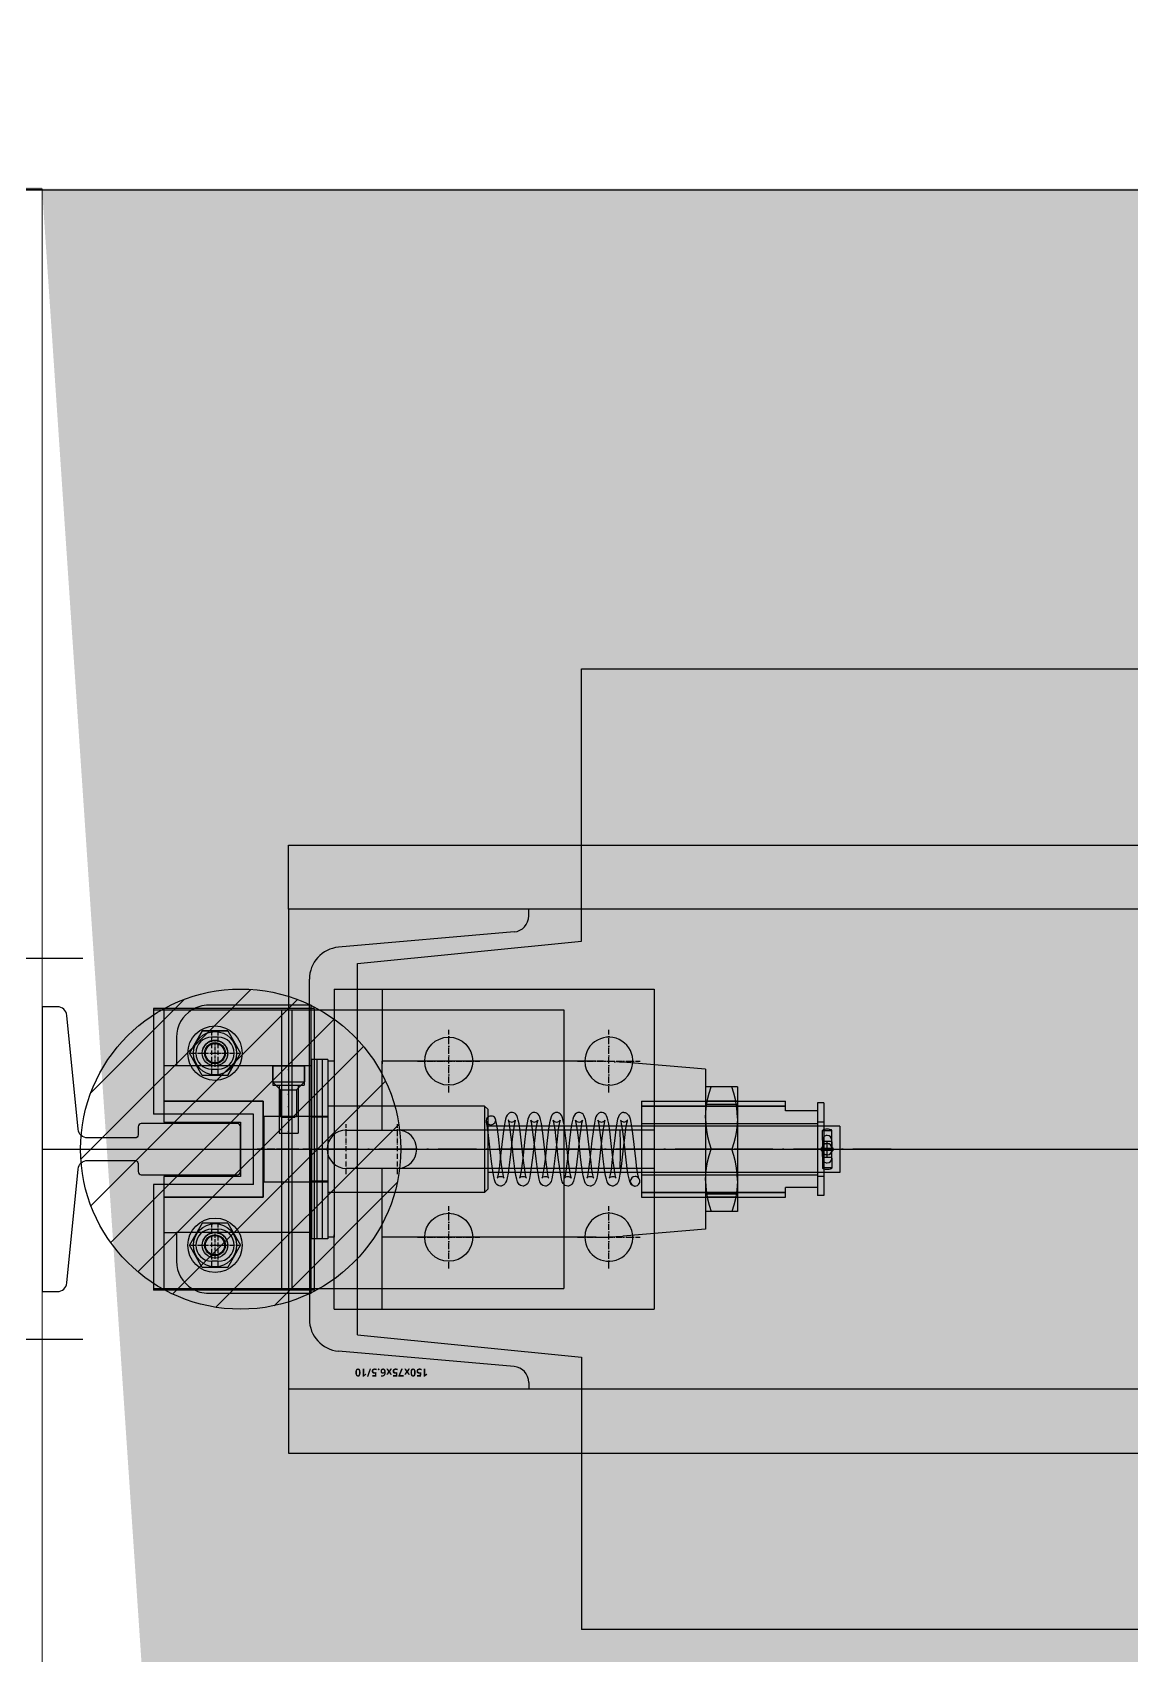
# Model space of a CAD drawing. Header units: millimetres. Extents: x 2370 to 266135, y -585395 to 33485.
# Drawn here: x 244359 to 245046, y 23965 to 24979 of the extents above; entities that cross this region are included whole.
import ezdxf
from ezdxf.lldxf.tags import DXFTag

# ---------------------------------------------------------------- set-up
doc = ezdxf.new("R2010")
doc.units = ezdxf.units.MM
doc.linetypes.add('DASHDOT', pattern=[18.5, 12, -3, 0.5, -3])
doc.linetypes.add('DASHSPACE', pattern=[30, 12, -18])
doc.layers.add('0해치', color=253, linetype='Continuous', lineweight=9)
for name, color, linetype in [('1', 1, 'CENTER2'), ('MAIN', 7, 'Continuous'), ('지상3층 평면도$0$A-ST-CONC', 2, 'Continuous')]:
    doc.layers.add(name, color=color, linetype=linetype)
doc.styles.add('SH_진천_나눔', font='')
doc.styles.get('SH_진천_나눔').set_extended_font_data('NanumGothic', bold=True)
tags = doc.linetypes.add('CENTER2', pattern=[1.125, 0.75, -0.125, 0.125, -0.125]).pattern_tags.tags
tags[10:11] = [DXFTag(74, 4), DXFTag(75, 0), DXFTag(340, '0'), DXFTag(46, 1.0), DXFTag(50, 0.0), DXFTag(44, 0.0), DXFTag(45, 0.0)]
tags[8:9] = [DXFTag(74, 4), DXFTag(75, 0), DXFTag(340, '0'), DXFTag(46, 1.0), DXFTag(50, 0.0), DXFTag(44, 0.0), DXFTag(45, 0.0)]
tags[6:7] = [DXFTag(74, 4), DXFTag(75, 0), DXFTag(340, '0'), DXFTag(46, 1.0), DXFTag(50, 0.0), DXFTag(44, 0.0), DXFTag(45, 0.0)]
tags[4:5] = [DXFTag(74, 4), DXFTag(75, 0), DXFTag(340, '0'), DXFTag(46, 1.0), DXFTag(50, 0.0), DXFTag(44, 0.0), DXFTag(45, 0.0)]
tags = doc.linetypes.add('DASHED', pattern=[0.75, 0.5, -0.25]).pattern_tags.tags
tags[6:7] = [DXFTag(74, 4), DXFTag(75, 0), DXFTag(340, '0'), DXFTag(46, 1.0), DXFTag(50, 0.0), DXFTag(44, 0.0), DXFTag(45, 0.0)]
tags[4:5] = [DXFTag(74, 4), DXFTag(75, 0), DXFTag(340, '0'), DXFTag(46, 1.0), DXFTag(50, 0.0), DXFTag(44, 0.0), DXFTag(45, 0.0)]

# ---------------------------------------------------------------- blocks, each defined once
blk = doc.blocks.new('D150x75')
for p, q in [((-37.5, 0), (37.5, 0)), ((-37.5, -2.14), (-37.5, 0)), ((-37.5, 0), (37.5, 0)), ((37.5, -150), (37.5, 0)), ((-32.94, -7.12), (21.87, -11.91)), ((31, -75), (31, -21.88)), ((31, -75), (31, -128.12)), ((-32.94, -142.88), (21.87, -138.09)), ((-37.5, -147.86), (-37.5, -150)), ((-37.5, -150), (37.5, -150))]:
    blk.add_line(p, q)
for centre, radius, start, end in [((-32.5, -2.14), 5, 180, 265), ((21, -21.88), 10, 0, 85), ((21, -128.12), 10, 275, 0), ((-32.5, -147.86), 5, 95, 180)]:
    blk.add_arc(centre, radius, start, end)
at = {"style": 'SH_진천_나눔'}
blk.add_text('150x75x6.5/10', height=2.5, dxfattribs=at).set_placement((-6.04, -6.48))
blk = doc.blocks.new('ASDG15515')
at = {"color": 4}
for p, q in [((143776.87, -22394.4), (143776.87, -22309.4)), ((143846.87, -22401.4), (143776.87, -22394.4)), ((143846.87, -22517.4), (143776.87, -22524.4)), ((143776.87, -22524.4), (143776.87, -22609.4))]:
    blk.add_line(p, q, dxfattribs=at)
for points in [[(142786.87, -22309.4), (143776.87, -22309.4)], [(143846.87, -22401.4), (143846.87, -22517.4)], [(143776.87, -22609.4), (142786.87, -22609.4)]]:
    blk.add_lwpolyline(points, dxfattribs=at)
blk = doc.blocks.new('QR3')
for points in [[(78731.93, -51494.07), (78711.93, -51494.07), (78711.93, -53834.07), (78731.93, -53834.07)], [(78881.93, -51494.07), (78901.93, -51494.07), (78901.93, -53834.07), (78881.93, -53834.07)]]:
    blk.add_lwpolyline(points, close=True)
at = {"layer": 'MAIN'}
blk.add_lwpolyline([(78765.14, -51424.83), (78800.73, -51428.3, -0.386007), (78803.43, -51431.29), (78803.43, -51446.07, -0.414214), (78802.43, -51447.07), (78799.93, -51447.07, 0.414214), (78798.93, -51448.07), (78798.93, -51478.07, 0.414214), (78799.93, -51479.07), (78806.93, -51479.07), (78813.93, -51479.07, 0.414214), (78814.93, -51478.07), (78814.93, -51448.07, 0.414214), (78813.93, -51447.07), (78811.43, -51447.07, -0.414214), (78810.43, -51446.07), (78810.43, -51431.29, -0.386007), (78813.14, -51428.3), (78848.73, -51424.83, 0.386007), (78851.43, -51421.85), (78851.43, -51417.07), (78762.43, -51417.07), (78762.43, -51421.85, 0.386007)], format="xyb", close=True, dxfattribs=at)
at = {"rotation": 90}
for name, p in [('D150x75', (78731.93, -51531.57)), ('ASDG15515', (56347.53, -195362.44))]:
    blk.add_blockref(name, p, dxfattribs=at)
blk = doc.blocks.new('새로2운 블럭')
at = {"color": 4}
for p, q in [((-873.49, 497.03), (-958.49, 497.03)), ((-930.29, 403.53), (-930.29, 490.53)), ((-842.09, 490.53), (-930.29, 490.53)), ((-842.09, 403.53), (-842.09, 490.53)), ((-842.09, 403.53), (-930.29, 403.53)), ((-873.49, 397.03), (-958.49, 397.03))]:
    blk.add_line(p, q, dxfattribs=at)
at = {"color": 4, "ltscale": 0.197222}
blk.add_line((-958.49, 473.36), (-958.49, 497.03), dxfattribs=at)
at = {"color": 4, "ltscale": 0.125}
for p, q in [((-858.49, 497.03), (-873.49, 497.03)), ((-984.49, 462.03), (-999.49, 462.03)), ((-984.49, 460.53), (-999.49, 460.53)), ((-984.49, 433.53), (-999.49, 433.53)), ((-984.49, 432.03), (-999.49, 432.03)), ((-858.49, 397.03), (-873.49, 397.03))]:
    blk.add_line(p, q, dxfattribs=at)
at = {"color": 4, "ltscale": 0.054166}
for p, q in [((-873.49, 497.03), (-873.49, 490.53)), ((-858.49, 497.03), (-858.49, 490.53))]:
    blk.add_line(p, q, dxfattribs=at)
at = {"color": 4, "ltscale": 0.0125}
for p, q in [((-851.29, 492.03), (-851.29, 490.53)), ((-851.29, 403.53), (-851.29, 402.03))]:
    blk.add_line(p, q, dxfattribs=at)
at = {"color": 4, "ltscale": 0.266667}
for p, q in [((-819.29, 492.03), (-851.29, 492.03)), ((-851.29, 402.03), (-819.29, 402.03))]:
    blk.add_line(p, q, dxfattribs=at)
at = {"color": 4, "linetype": 'DASHED', "ltscale": 0.140123}
for p, q in [((-873.49, 490.53), (-873.49, 473.72)), ((-858.49, 490.53), (-858.49, 473.72))]:
    blk.add_line(p, q, dxfattribs=at)
at = {"color": 4, "ltscale": 0.004166}
for p, q in [((-852.29, 490.53), (-852.29, 491.03)), ((-805.29, 490.53), (-805.29, 491.03)), ((-802.09, 490.53), (-802.09, 491.03))]:
    blk.add_line(p, q, dxfattribs=at)
at = {"color": 4, "ltscale": 0.008333}
for p, q in [((-852.29, 491.03), (-851.29, 491.03)), ((-852.29, 403.03), (-851.29, 403.03))]:
    blk.add_line(p, q, dxfattribs=at)
at = {"color": 4, "linetype": 'DASHED'}
for p, q in [((-852.29, 403.53), (-852.29, 490.53)), ((-851.29, 490.53), (-851.29, 403.53)), ((-845.29, 403.53), (-845.29, 490.53)), ((-1011.49, 454.28), (-906.49, 454.28)), ((-940.33, 453.03), (-878.29, 453.03)), ((-1011.49, 439.78), (-906.49, 439.78)), ((-940.33, 441.03), (-878.29, 441.03))]:
    blk.add_line(p, q, dxfattribs=at)
at = {"color": 4, "linetype": 'DASHED', "ltscale": 0.302991}
blk.add_line((-851.29, 491.03), (-814.93, 491.03), dxfattribs=at)
at = {"color": 4, "ltscale": 0.333333}
for p, q in [((-802.09, 490.53), (-842.09, 490.53)), ((-802.09, 403.53), (-842.09, 403.53))]:
    blk.add_line(p, q, dxfattribs=at)
at = {"color": 4, "ltscale": 0.080342}
blk.add_line((-814.93, 491.03), (-805.29, 491.03), dxfattribs=at)
at = {"color": 4, "ltscale": 0.026667}
for p, q in [((-805.29, 491.03), (-802.09, 491.03)), ((-805.29, 403.03), (-802.09, 403.03))]:
    blk.add_line(p, q, dxfattribs=at)
at = {"color": 4, "linetype": 'DASHED', "ltscale": 0.270833}
for p, q in [((-805.29, 458.03), (-805.29, 490.53)), ((-805.29, 403.53), (-805.29, 436.03))]:
    blk.add_line(p, q, dxfattribs=at)
at = {"color": 4, "ltscale": 0.270833}
for p, q in [((-802.09, 458.03), (-802.09, 490.53)), ((-802.09, 403.53), (-802.09, 436.03))]:
    blk.add_line(p, q, dxfattribs=at)
at = {"color": 1, "linetype": 'DASHDOT', "ltscale": 0.1625}
for p, q in [((-944.29, 484.28), (-944.29, 464.78)), ((-894.29, 484.28), (-894.29, 464.78)), ((-934.54, 474.53), (-954.04, 474.53)), ((-884.54, 474.53), (-904.04, 474.53)), ((-944.29, 429.28), (-944.29, 409.78)), ((-894.29, 429.28), (-894.29, 409.78)), ((-934.54, 419.53), (-954.04, 419.53)), ((-884.54, 419.53), (-904.04, 419.53))]:
    blk.add_line(p, q, dxfattribs=at)
at = {"color": 4, "ltscale": 0.066667}
for p, q in [((-825.29, 483.96), (-829.29, 477.03)), ((-825.29, 483.96), (-817.29, 483.96)), ((-817.29, 483.96), (-813.29, 477.03)), ((-825.29, 470.1), (-829.29, 477.03)), ((-817.29, 470.1), (-813.29, 477.03)), ((-825.29, 470.1), (-817.29, 470.1)), ((-825.29, 423.96), (-829.29, 417.03)), ((-825.29, 423.96), (-817.29, 423.96)), ((-817.29, 423.96), (-813.29, 417.03)), ((-825.29, 410.1), (-829.29, 417.03)), ((-817.29, 410.1), (-813.29, 417.03)), ((-825.29, 410.1), (-817.29, 410.1))]:
    blk.add_line(p, q, dxfattribs=at)
at = {"color": 4, "linetype": 'DASHDOT', "ltscale": 0.108334}
for p, q in [((-822.29, 483.53), (-822.29, 470.53)), ((-820.29, 483.53), (-820.29, 470.53)), ((-822.29, 423.53), (-822.29, 410.53)), ((-820.29, 423.53), (-820.29, 410.53))]:
    blk.add_line(p, q, dxfattribs=at)
at = {"color": 4, "linetype": 'DASHED', "ltscale": 0.016667}
for p, q in [((-822.29, 482.03), (-820.29, 482.03)), ((-858.49, 474.53), (-856.49, 474.53)), ((-820.29, 472.03), (-822.29, 472.03)), ((-1011.49, 455.53), (-1009.49, 455.53)), ((-1011.49, 438.53), (-1009.49, 438.53)), ((-820.29, 422.03), (-822.29, 422.03)), ((-858.49, 419.53), (-856.49, 419.53)), ((-822.29, 412.03), (-820.29, 412.03))]:
    blk.add_line(p, q, dxfattribs=at)
at = {"color": 4, "linetype": 'DASHED', "ltscale": 0.075}
for p, q in [((-809.29, 473.03), (-809.29, 482.03)), ((-809.29, 412.03), (-809.29, 421.03))]:
    blk.add_line(p, q, dxfattribs=at)
at = {"color": 4, "linetype": 'DASHDOT', "ltscale": 0.108333}
for p, q in [((-815.79, 477.03), (-828.79, 477.03)), ((-813.79, 477.03), (-826.79, 477.03)), ((-815.79, 417.03), (-828.79, 417.03)), ((-813.79, 417.03), (-826.79, 417.03))]:
    blk.add_line(p, q, dxfattribs=at)
at = {"color": 4, "linetype": 'DASHDOT', "ltscale": 0.070417}
for p, q in [((-817.06, 477.03), (-825.51, 477.03)), ((-821.29, 481.26), (-821.29, 472.81)), ((-821.29, 421.26), (-821.29, 412.81)), ((-817.06, 417.03), (-825.51, 417.03))]:
    blk.add_line(p, q, dxfattribs=at)
at = {"color": 4, "ltscale": 0.216204}
blk.add_line((-974.49, 472.03), (-948.63, 474.19), dxfattribs=at)
at = {"color": 4, "ltscale": 0.308213}
blk.add_line((-974.49, 435.05), (-974.49, 472.03), dxfattribs=at)
at = {"color": 4, "linetype": 'DASHED', "ltscale": 0.169445}
blk.add_line((-958.49, 453.03), (-958.49, 473.36), dxfattribs=at)
at = {"color": 4, "ltscale": 0.083672}
for p, q in [((-940.33, 474.53), (-930.29, 474.53)), ((-974.49, 422.03), (-948.63, 419.88)), ((-940.33, 419.53), (-930.29, 419.53))]:
    blk.add_line(p, q, dxfattribs=at)
at = {"color": 4, "linetype": 'DASHED', "ltscale": 0.473333}
for p, q in [((-930.29, 474.53), (-873.49, 474.53)), ((-930.29, 419.53), (-873.49, 419.53))]:
    blk.add_line(p, q, dxfattribs=at)
at = {"color": 4, "linetype": 'DASHED', "ltscale": 0.119299}
for p, q in [((-873.49, 474.53), (-873.49, 460.22)), ((-858.49, 460.22), (-858.49, 474.53)), ((-856.49, 419.53), (-856.49, 433.85))]:
    blk.add_line(p, q, dxfattribs=at)
at = {"color": 4, "linetype": 'DASHED', "ltscale": 0.014167}
for p, q in [((-856.49, 475.03), (-854.79, 475.03)), ((-854.79, 475.03), (-853.09, 475.03)), ((-853.09, 475.03), (-851.39, 475.03)), ((-856.49, 457.03), (-854.79, 457.03)), ((-854.79, 457.03), (-853.09, 457.03)), ((-853.09, 457.03), (-851.39, 457.03)), ((-856.49, 437.03), (-854.79, 437.03)), ((-854.79, 437.03), (-853.09, 437.03)), ((-853.09, 437.03), (-851.39, 437.03)), ((-856.49, 419.03), (-854.79, 419.03)), ((-854.79, 419.03), (-853.09, 419.03)), ((-853.09, 419.03), (-851.39, 419.03))]:
    blk.add_line(p, q, dxfattribs=at)
at = {"color": 4, "linetype": 'DASHED', "ltscale": 0.220531}
for p, q in [((-856.49, 448.57), (-856.49, 475.03)), ((-856.49, 419.03), (-856.49, 445.49))]:
    blk.add_line(p, q, dxfattribs=at)
at = {"color": 4, "linetype": 'DASHED', "ltscale": 0.216364}
blk.add_line((-856.49, 448.57), (-856.49, 474.53), dxfattribs=at)
at = {"color": 4, "linetype": 'DASHED', "ltscale": 0.466666}
for p, q in [((-854.79, 419.03), (-854.79, 475.03)), ((-854.79, 419.03), (-854.79, 475.03)), ((-853.09, 419.03), (-853.09, 475.03)), ((-853.09, 419.03), (-853.09, 475.03)), ((-851.39, 419.03), (-851.39, 475.03))]:
    blk.add_line(p, q, dxfattribs=at)
at = {"color": 4, "linetype": 'DASHED', "ltscale": 0.35}
for p, q in [((-851.29, 473.03), (-809.29, 473.03)), ((-851.29, 421.03), (-809.29, 421.03))]:
    blk.add_line(p, q, dxfattribs=at)
at = {"color": 4, "linetype": 'DASHED', "ltscale": 0.033333}
for p, q in [((-805.29, 473.03), (-809.29, 473.03)), ((-805.29, 458.03), (-805.29, 462.03)), ((-805.29, 432.03), (-805.29, 436.03)), ((-809.29, 421.03), (-805.29, 421.03))]:
    blk.add_line(p, q, dxfattribs=at)
at = {"color": 4, "linetype": 'DASHED', "ltscale": 0.091667}
for p, q in [((-805.29, 462.03), (-805.29, 473.03)), ((-805.29, 421.03), (-805.29, 432.03))]:
    blk.add_line(p, q, dxfattribs=at)
at = {"color": 4, "ltscale": 0.014503}
for p, q in [((-984.49, 466.52), (-982.75, 466.52)), ((-976.23, 466.52), (-974.49, 466.52)), ((-984.49, 427.55), (-982.75, 427.55)), ((-976.23, 427.55), (-974.49, 427.55))]:
    blk.add_line(p, q, dxfattribs=at)
at = {"color": 4, "ltscale": 0.08119}
for p, q in [((-984.49, 456.77), (-984.49, 466.52)), ((-974.49, 456.77), (-974.49, 466.52)), ((-984.49, 427.55), (-984.49, 437.29)), ((-974.49, 427.55), (-974.49, 437.29))]:
    blk.add_line(p, q, dxfattribs=at)
at = {"color": 4, "ltscale": 0.054327}
for p, q in [((-982.75, 466.52), (-976.23, 466.52)), ((-982.75, 447.03), (-976.23, 447.03)), ((-982.75, 427.55), (-976.23, 427.55))]:
    blk.add_line(p, q, dxfattribs=at)
at = {"color": 4, "ltscale": 0.016667}
for p, q in [((-1011.49, 461.53), (-1009.49, 461.53)), ((-1011.49, 432.53), (-1009.49, 432.53))]:
    blk.add_line(p, q, dxfattribs=at)
at = {"color": 4, "ltscale": 0.088184}
for p, q in [((-1011.49, 450.95), (-1011.49, 461.53)), ((-1011.49, 432.53), (-1011.49, 443.11))]:
    blk.add_line(p, q, dxfattribs=at)
at = {"color": 4, "ltscale": 0.241666}
blk.add_line((-1009.49, 432.53), (-1009.49, 461.53), dxfattribs=at)
at = {"color": 4, "ltscale": 0.025}
for p, q in [((-999.49, 462.03), (-999.49, 459.03)), ((-999.49, 435.03), (-999.49, 432.03))]:
    blk.add_line(p, q, dxfattribs=at)
at = {"color": 4, "linetype": 'DASHED', "ltscale": 0.083333}
for p, q in [((-984.49, 462.03), (-974.49, 462.03)), ((-984.49, 461.03), (-974.49, 461.03)), ((-984.49, 433.03), (-974.49, 433.03)), ((-984.49, 432.03), (-974.49, 432.03))]:
    blk.add_line(p, q, dxfattribs=at)
at = {"color": 4, "linetype": 'DASHED', "ltscale": 0.25}
for p, q in [((-954.49, 462.03), (-984.49, 462.03)), ((-954.49, 432.03), (-954.49, 462.03)), ((-836.29, 432.03), (-836.29, 462.03)), ((-836.29, 462.03), (-836.29, 432.03)), ((-954.49, 460.53), (-984.49, 460.53)), ((-954.49, 433.53), (-984.49, 433.53)), ((-954.49, 432.03), (-984.49, 432.03))]:
    blk.add_line(p, q, dxfattribs=at)
at = {"color": 4, "linetype": 'DASHED', "ltscale": 0.258333}
for p, q in [((-836.29, 462.03), (-805.29, 462.03)), ((-805.29, 462.03), (-836.29, 462.03)), ((-805.29, 432.03), (-836.29, 432.03)), ((-836.29, 432.03), (-805.29, 432.03))]:
    blk.add_line(p, q, dxfattribs=at)
at = {"color": 4, "ltscale": 0.2}
for p, q in [((-1009.49, 435.03), (-1009.49, 459.03)), ((-829.29, 455.53), (-805.29, 455.53)), ((-805.29, 438.53), (-829.29, 438.53))]:
    blk.add_line(p, q, dxfattribs=at)
at = {"color": 4, "ltscale": 0.083333}
for p, q in [((-1009.49, 459.03), (-999.49, 459.03)), ((-1009.49, 435.03), (-999.49, 435.03))]:
    blk.add_line(p, q, dxfattribs=at)
at = {"color": 4, "linetype": 'DASHED', "ltscale": 0.375}
for p, q in [((-999.49, 460.53), (-954.49, 460.53)), ((-999.49, 433.53), (-954.49, 433.53))]:
    blk.add_line(p, q, dxfattribs=at)
at = {"color": 4, "ltscale": 0.162379}
for p, q in [((-984.49, 437.29), (-984.49, 456.77)), ((-974.49, 437.29), (-974.49, 456.77))]:
    blk.add_line(p, q, dxfattribs=at)
at = {"color": 4, "linetype": 'DASHED', "ltscale": 0.011785}
for p, q in [((-906.49, 459.53), (-905.49, 460.53)), ((-906.49, 434.53), (-905.49, 433.53))]:
    blk.add_line(p, q, dxfattribs=at)
at = {"color": 4, "linetype": 'DASHED', "ltscale": 0.154107}
blk.add_line((-906.49, 441.04), (-906.49, 459.53), dxfattribs=at)
at = {"color": 4, "linetype": 'DASHED', "ltscale": 0.166435}
for p, q in [((-905.49, 440.56), (-905.49, 460.53)), ((-856.49, 440.56), (-856.49, 460.53)), ((-905.49, 433.53), (-905.49, 453.5))]:
    blk.add_line(p, q, dxfattribs=at)
at = {"color": 4, "linetype": 'DASHED', "ltscale": 0.408333}
for p, q in [((-905.49, 460.53), (-856.49, 460.53)), ((-905.49, 433.53), (-856.49, 433.53))]:
    blk.add_line(p, q, dxfattribs=at)
at = {"color": 4, "linetype": 'DASHED', "ltscale": 0.059868}
blk.add_line((-873.49, 460.22), (-873.49, 453.03), dxfattribs=at)
at = {"color": 4, "linetype": 'DASHED', "ltscale": 0.339035}
blk.add_line((-858.49, 419.53), (-858.49, 460.22), dxfattribs=at)
at = {"color": 4, "linetype": 'DASHED', "ltscale": 0.166667}
for p, q in [((-856.49, 457.28), (-836.49, 457.28)), ((-856.49, 436.78), (-836.49, 436.78))]:
    blk.add_line(p, q, dxfattribs=at)
at = {"color": 4, "linetype": 'DASHED', "ltscale": 0.125}
for p, q in [((-851.29, 457.28), (-836.29, 457.28)), ((-847.29, 427.03), (-847.29, 442.03)), ((-841.29, 427.03), (-841.29, 442.03))]:
    blk.add_line(p, q, dxfattribs=at)
at = {"color": 4, "linetype": 'DASHED', "ltscale": 0.126368}
blk.add_line((-836.49, 442.12), (-836.49, 457.28), dxfattribs=at)
at = {"color": 4, "ltscale": 0.26}
for p, q in [((-833.29, 458.03), (-802.09, 458.03)), ((-833.29, 436.03), (-802.09, 436.03))]:
    blk.add_line(p, q, dxfattribs=at)
at = {"color": 4, "ltscale": 0.183334}
blk.add_line((-833.29, 458.03), (-833.29, 436.03), dxfattribs=at)
at = {"color": 4, "ltscale": 0.020834}
for p, q in [((-805.29, 455.53), (-805.29, 458.03)), ((-805.29, 436.03), (-805.29, 438.53))]:
    blk.add_line(p, q, dxfattribs=at)
at = {"color": 4, "ltscale": 0.089382}
blk.add_line((-1016.49, 443.56), (-1016.49, 454.28), dxfattribs=at)
at = {"color": 4, "ltscale": 0.041667}
for p, q in [((-1016.49, 454.28), (-1011.49, 454.28)), ((-1016.49, 439.78), (-1011.49, 439.78))]:
    blk.add_line(p, q, dxfattribs=at)
at = {"color": 4, "linetype": 'DASHED', "ltscale": 0.02561}
for p, q in [((-1013.99, 449.83), (-1013.99, 452.9)), ((-1010.99, 449.83), (-1010.99, 452.9)), ((-1013.99, 444.23), (-1013.99, 441.16)), ((-1010.99, 444.23), (-1010.99, 441.16))]:
    blk.add_line(p, q, dxfattribs=at)
at = {"color": 4, "linetype": 'DASHED', "ltscale": 0.025}
for p, q in [((-1013.99, 452.83), (-1010.99, 452.83)), ((-1010.99, 449.53), (-1013.99, 449.53)), ((-1013.99, 447.03), (-1010.99, 447.03)), ((-1013.99, 447.03), (-1010.99, 447.03)), ((-1010.99, 444.53), (-1013.99, 444.53)), ((-1013.99, 441.24), (-1010.99, 441.24))]:
    blk.add_line(p, q, dxfattribs=at)
at = {"color": 4, "linetype": 'DASHED', "ltscale": 0.458333}
for p, q in [((-954.49, 455.03), (-1009.49, 455.03)), ((-954.49, 439.03), (-1009.49, 439.03))]:
    blk.add_line(p, q, dxfattribs=at)
at = {"color": 4, "linetype": 'DASHED', "ltscale": 0.088826}
for p, q in [((-958.49, 453.03), (-947.83, 453.03)), ((-958.49, 441.03), (-947.83, 441.03))]:
    blk.add_line(p, q, dxfattribs=at)
at = {"color": 4, "linetype": 'DASHED', "ltscale": 0.1}
blk.add_line((-958.49, 441.03), (-958.49, 453.03), dxfattribs=at)
at = {"color": 4, "linetype": 'DASHED', "ltscale": 0.062502}
for p, q in [((-947.83, 453.03), (-940.33, 453.03)), ((-947.83, 441.03), (-940.33, 441.03))]:
    blk.add_line(p, q, dxfattribs=at)
at = {"color": 4, "linetype": 'DASHDOT', "ltscale": 0.13}
for p, q in [((-878.29, 454.83), (-878.29, 439.23)), ((-862.29, 454.83), (-862.29, 439.23)), ((-870.49, 447.03), (-886.09, 447.03)), ((-854.49, 447.03), (-870.09, 447.03))]:
    blk.add_line(p, q, dxfattribs=at)
at = {"color": 4, "ltscale": 0.133333}
for p, q in [((-878.29, 453.03), (-862.29, 453.03)), ((-862.29, 441.03), (-878.29, 441.03))]:
    blk.add_line(p, q, dxfattribs=at)
at = {"color": 4, "ltscale": 0.141666}
blk.add_line((-829.29, 438.53), (-829.29, 455.53), dxfattribs=at)
at = {"color": 7, "linetype": 'DASHDOT'}
blk.add_line((-1032.49, 447.03), (-840.49, 447.03), dxfattribs=at)
at = {"color": 4, "linetype": 'DASHDOT', "ltscale": 0.037917}
for p, q in [((-1010.21, 447.03), (-1014.76, 447.03)), ((-1012.49, 449.31), (-1012.49, 444.76))]:
    blk.add_line(p, q, dxfattribs=at)
at = {"color": 4, "linetype": 'DASHDOT', "ltscale": 0.0325}
for p, q in [((-1010.54, 447.33), (-1014.44, 447.33)), ((-1010.54, 446.73), (-1014.44, 446.73)), ((-1012.49, 449.28), (-1012.49, 445.38)), ((-1012.49, 448.68), (-1012.49, 444.78))]:
    blk.add_line(p, q, dxfattribs=at)
at = {"color": 4, "ltscale": 0.023333}
for p, q in [((-1013.99, 449.83), (-1013.99, 447.03)), ((-1013.99, 447.03), (-1013.99, 444.23)), ((-1010.99, 447.03), (-1010.99, 449.83)), ((-1010.99, 444.23), (-1010.99, 447.03))]:
    blk.add_line(p, q, dxfattribs=at)
at = {"color": 4, "ltscale": 0.014392}
for p, q in [((-1013.99, 449.3), (-1013.99, 447.58)), ((-1013.99, 444.76), (-1013.99, 446.49))]:
    blk.add_line(p, q, dxfattribs=at)
at = {"color": 4, "linetype": 'DASHED', "ltscale": 0.065299}
blk.add_line((-1011.49, 443.11), (-1011.49, 450.95), dxfattribs=at)
at = {"color": 4, "linetype": 'DASHED', "ltscale": 0.001894}
blk.add_line((-1010.99, 449.3), (-1010.99, 449.53), dxfattribs=at)
at = {"color": 4, "linetype": 'DASHED', "ltscale": 0.014392}
for p, q in [((-1010.99, 449.3), (-1010.99, 447.58)), ((-1010.99, 444.76), (-1010.99, 446.49))]:
    blk.add_line(p, q, dxfattribs=at)
at = {"color": 4, "linetype": 'DASHED', "ltscale": 0.054327}
blk.add_line((-982.75, 447.03), (-976.23, 447.03), dxfattribs=at)
at = {"color": 4, "linetype": 'DASHDOT', "ltscale": 0.2}
blk.add_line((-858.49, 447.03), (-834.49, 447.03), dxfattribs=at)
at = {"color": 4, "ltscale": 0.025605}
blk.add_line((-856.49, 445.49), (-856.49, 448.57), dxfattribs=at)
blk.add_line((-856.49, 445.49), (-856.49, 448.57), dxfattribs=at)
at = {"color": 4, "ltscale": 0.031451}
blk.add_line((-1016.49, 439.78), (-1016.49, 443.56), dxfattribs=at)
at = {"color": 4, "ltscale": 0.001894}
blk.add_line((-1013.99, 444.76), (-1013.99, 444.53), dxfattribs=at)
at = {"color": 4, "linetype": 'DASHED', "ltscale": 0.097066}
blk.add_line((-856.49, 433.85), (-856.49, 445.49), dxfattribs=at)
at = {"color": 4, "linetype": 'DASHED', "ltscale": 0.00191}
blk.add_line((-847.06, 442.03), (-847.29, 442.03), dxfattribs=at)
at = {"color": 4, "linetype": 'DASHED', "ltscale": 0.04809}
blk.add_line((-841.29, 442.03), (-847.06, 442.03), dxfattribs=at)
at = {"color": 4, "linetype": 'DASHDOT', "ltscale": 0.21}
blk.add_line((-844.29, 418.93), (-844.29, 444.13), dxfattribs=at)
at = {"color": 4, "linetype": 'DASHED', "ltscale": 0.044466}
blk.add_line((-836.49, 436.78), (-836.49, 442.12), dxfattribs=at)
at = {"color": 4, "linetype": 'DASHED', "ltscale": 0.169444}
blk.add_line((-958.49, 420.7), (-958.49, 441.03), dxfattribs=at)
at = {"color": 4, "linetype": 'DASHED', "ltscale": 0.054227}
blk.add_line((-906.49, 434.53), (-906.49, 441.04), dxfattribs=at)
at = {"color": 4, "linetype": 'DASHED', "ltscale": 0.179167}
blk.add_line((-873.49, 441.03), (-873.49, 419.53), dxfattribs=at)
at = {"color": 4, "linetype": 'DASHED', "ltscale": 0.058565}
blk.add_line((-856.49, 433.53), (-856.49, 440.56), dxfattribs=at)
at = {"color": 4, "linetype": 'DASHED', "ltscale": 0.0375}
blk.add_line((-851.29, 436.78), (-846.79, 436.78), dxfattribs=at)
at = {"color": 4, "linetype": 'DASHED', "ltscale": 0.072917}
for p, q in [((-847.29, 428.03), (-847.29, 436.78)), ((-841.29, 428.03), (-841.29, 436.78))]:
    blk.add_line(p, q, dxfattribs=at)
at = {"color": 4, "linetype": 'DASHED', "ltscale": 0.06875}
for p, q in [((-846.79, 428.53), (-846.79, 436.78)), ((-841.79, 428.53), (-841.79, 436.78))]:
    blk.add_line(p, q, dxfattribs=at)
at = {"color": 4, "linetype": 'DASHED', "ltscale": 0.033072}
blk.add_line((-842.3, 437.03), (-846.27, 437.03), dxfattribs=at)
blk.add_line((-842.3, 437.03), (-846.27, 437.03), dxfattribs=at)
blk.add_line((-842.3, 437.03), (-846.27, 437.03), dxfattribs=at)
at = {"color": 4, "linetype": 'DASHED', "ltscale": 0.045833}
blk.add_line((-841.79, 436.78), (-836.29, 436.78), dxfattribs=at)
at = {"color": 4, "ltscale": 0.108453}
blk.add_line((-974.49, 422.03), (-974.49, 435.05), dxfattribs=at)
at = {"color": 4, "linetype": 'DASHED', "ltscale": 0.029463}
for p, q in [((-846.79, 428.53), (-849.29, 426.03)), ((-841.79, 428.53), (-839.29, 426.03))]:
    blk.add_line(p, q, dxfattribs=at)
at = {"color": 4, "linetype": 'DASHED', "ltscale": 0.078233}
for p, q in [((-839.9, 426.03), (-849.29, 426.03)), ((-839.29, 426.03), (-848.68, 426.03))]:
    blk.add_line(p, q, dxfattribs=at)
at = {"color": 4, "linetype": 'DASHED', "ltscale": 0.041667}
for p, q in [((-849.29, 421.03), (-849.29, 426.03)), ((-839.29, 421.03), (-839.29, 426.03))]:
    blk.add_line(p, q, dxfattribs=at)
at = {"color": 4, "linetype": 'DASHED', "ltscale": 0.00312}
for p, q in [((-848.81, 427.03), (-849.19, 427.03)), ((-848.81, 421.03), (-849.19, 421.03))]:
    blk.add_line(p, q, dxfattribs=at)
at = {"color": 4, "linetype": 'DASHED', "ltscale": 0.05}
for p, q in [((-849.19, 421.03), (-849.19, 427.03)), ((-839.39, 421.03), (-839.39, 427.03))]:
    blk.add_line(p, q, dxfattribs=at)
at = {"color": 4, "linetype": 'DASHED', "ltscale": 0.078547}
for p, q in [((-839.39, 427.03), (-848.81, 427.03)), ((-839.39, 421.03), (-848.81, 421.03))]:
    blk.add_line(p, q, dxfattribs=at)
at = {"color": 4, "linetype": 'DASHED', "ltscale": 0.039116}
for p, q in [((-842.1, 428.53), (-846.79, 428.53)), ((-841.79, 428.53), (-846.48, 428.53))]:
    blk.add_line(p, q, dxfattribs=at)
at = {"color": 4, "linetype": 'DASHED', "ltscale": 0.066667}
for p, q in [((-825.32, 423.94), (-829.29, 417)), ((-817.32, 423.97), (-825.32, 423.94)), ((-817.32, 423.97), (-813.29, 417.06)), ((-825.26, 410.09), (-829.29, 417)), ((-817.26, 410.12), (-813.29, 417.06)), ((-817.26, 410.12), (-825.26, 410.09))]:
    blk.add_line(p, q, dxfattribs=at)
at = {"color": 4, "ltscale": 0.197223}
blk.add_line((-958.49, 397.03), (-958.49, 420.7), dxfattribs=at)
at = {"color": 4, "linetype": 'DASHED', "ltscale": 0.140121}
for p, q in [((-873.49, 403.53), (-873.49, 420.35)), ((-858.49, 403.53), (-858.49, 420.35))]:
    blk.add_line(p, q, dxfattribs=at)
at = {"color": 4, "ltscale": 0.054168}
for p, q in [((-873.49, 397.03), (-873.49, 403.53)), ((-858.49, 397.03), (-858.49, 403.53))]:
    blk.add_line(p, q, dxfattribs=at)
at = {"color": 4, "ltscale": 0.004168}
for p, q in [((-852.29, 403.03), (-852.29, 403.53)), ((-805.29, 403.03), (-805.29, 403.53)), ((-802.09, 403.03), (-802.09, 403.53))]:
    blk.add_line(p, q, dxfattribs=at)
at = {"color": 4, "linetype": 'DASHED', "ltscale": 0.30299}
blk.add_line((-851.29, 403.03), (-814.93, 403.03), dxfattribs=at)
at = {"color": 4, "ltscale": 0.080343}
blk.add_line((-814.93, 403.03), (-805.29, 403.03), dxfattribs=at)
at = {"color": 4}
for points in [[(-984.49, 456.77), (-984.42, 458.68), (-984.2, 460.6), (-983.85, 462.55), (-983.36, 464.52), (-982.75, 466.52)], [(-974.49, 456.77), (-974.56, 458.68), (-974.78, 460.6), (-975.13, 462.55), (-975.62, 464.52), (-976.23, 466.52)], [(-984.49, 456.77), (-984.42, 454.87), (-984.2, 452.94), (-983.85, 451), (-983.36, 449.03), (-982.75, 447.03)], [(-974.49, 456.77), (-974.56, 454.87), (-974.78, 452.94), (-975.13, 451), (-975.62, 449.03), (-976.23, 447.03)], [(-984.49, 437.29), (-984.42, 439.2), (-984.2, 441.12), (-983.85, 443.06), (-983.36, 445.03), (-982.75, 447.03)], [(-974.49, 437.29), (-974.56, 439.2), (-974.78, 441.12), (-975.13, 443.06), (-975.62, 445.03), (-976.23, 447.03)], [(-984.49, 437.29), (-984.42, 435.38), (-984.2, 433.46), (-983.85, 431.52), (-983.36, 429.54), (-982.75, 427.55)], [(-974.49, 437.29), (-974.56, 435.38), (-974.78, 433.46), (-975.13, 431.52), (-975.62, 429.54), (-976.23, 427.55)]]:
    blk.add_lwpolyline(points, dxfattribs=at)
at = {"color": 4, "linetype": 'DASHED'}
for points in [[(-984.49, 456.77), (-984.42, 458.68), (-984.2, 460.6), (-983.85, 462.55), (-983.36, 464.52), (-982.75, 466.52)], [(-974.49, 456.77), (-974.56, 458.68), (-974.78, 460.6), (-975.13, 462.55), (-975.62, 464.52), (-976.23, 466.52)], [(-984.49, 456.77), (-984.42, 454.87), (-984.2, 452.94), (-983.85, 451), (-983.36, 449.03), (-982.75, 447.03)], [(-974.49, 456.77), (-974.56, 454.87), (-974.78, 452.94), (-975.13, 451), (-975.62, 449.03), (-976.23, 447.03)], [(-948.99, 438.53), (-948.65, 438.49), (-948.32, 438.36), (-948, 438.1), (-947.9, 437.96), (-947.9, 437.95), (-947.9, 437.97), (-947.99, 438.24), (-948.18, 439.06), (-948.46, 440.74), (-948.85, 443.74), (-949.5, 449.44), (-949.94, 453.01), (-950.25, 455.03), (-950.51, 456.32), (-950.74, 457.07), (-950.96, 457.57), (-951.21, 457.93), (-951.49, 458.19), (-951.88, 458.41), (-952.29, 458.52), (-952.49, 458.53)], [(-948.99, 438.53), (-949.33, 438.49), (-949.65, 438.36), (-949.98, 438.1), (-950.07, 437.96), (-950.08, 437.95), (-950.07, 437.97), (-949.99, 438.23), (-949.8, 439.03), (-949.53, 440.59), (-949.17, 443.39), (-948.57, 448.62), (-948.12, 452.42), (-947.77, 454.78), (-947.52, 456.09), (-947.28, 456.97), (-947.07, 457.47), (-946.85, 457.83), (-946.49, 458.19), (-946.1, 458.41), (-945.69, 458.52), (-945.49, 458.53)], [(-945.49, 458.53), (-945.09, 458.48), (-944.68, 458.32), (-944.31, 458.03), (-944.04, 457.7), (-943.77, 457.17), (-943.54, 456.43), (-943.3, 455.3), (-942.99, 453.36), (-942.56, 449.98), (-941.89, 444.07), (-941.51, 441.07), (-941.23, 439.29), (-941.03, 438.38), (-940.91, 437.99), (-940.9, 437.96), (-940.9, 437.95), (-940.9, 437.96), (-941, 438.1), (-941.32, 438.36), (-941.65, 438.49), (-941.99, 438.53)], [(-941.99, 438.53), (-942.33, 438.49), (-942.65, 438.36), (-942.92, 438.16), (-943.06, 437.99), (-943.07, 437.96), (-943.08, 437.95), (-943.07, 437.97), (-942.99, 438.23), (-942.81, 438.99), (-942.53, 440.61), (-942.15, 443.54), (-941.52, 449.1), (-941.08, 452.69), (-940.75, 454.95), (-940.5, 456.17), (-940.28, 456.97), (-940.07, 457.47), (-939.85, 457.83), (-939.49, 458.19), (-939.09, 458.41), (-938.69, 458.52), (-938.49, 458.53)], [(-938.49, 458.53), (-938.09, 458.48), (-937.68, 458.32), (-937.31, 458.03), (-937.04, 457.7), (-936.77, 457.17), (-936.55, 456.45), (-936.31, 455.38), (-936.01, 453.5), (-935.6, 450.33), (-934.91, 444.22), (-934.51, 441.08), (-934.23, 439.32), (-934.03, 438.38), (-933.91, 437.99), (-933.9, 437.96), (-933.9, 437.95), (-933.9, 437.96), (-934, 438.1), (-934.32, 438.36), (-934.65, 438.49), (-934.99, 438.53)], [(-934.99, 438.53), (-935.42, 438.46), (-935.8, 438.26), (-935.98, 438.1), (-936.07, 437.96), (-936.08, 437.95), (-936.07, 437.97), (-935.99, 438.23), (-935.8, 439.04), (-935.52, 440.71), (-935.14, 443.59), (-934.51, 449.18), (-934.08, 452.69), (-933.74, 454.95), (-933.51, 456.14), (-933.27, 457), (-933.02, 457.57), (-932.76, 457.93), (-932.49, 458.19), (-932.09, 458.41), (-931.69, 458.52), (-931.49, 458.53)], [(-931.49, 458.53), (-931.09, 458.48), (-930.68, 458.32), (-930.31, 458.03), (-930.04, 457.7), (-929.77, 457.17), (-929.54, 456.41), (-929.27, 455.15), (-928.96, 453.17), (-928.52, 449.65), (-927.86, 443.8), (-927.49, 440.88), (-927.2, 439.16), (-927.01, 438.3), (-926.91, 437.99), (-926.9, 437.96), (-926.9, 437.95), (-926.9, 437.96), (-927, 438.1), (-927.32, 438.36), (-927.65, 438.49), (-927.99, 438.53)], [(-927.99, 438.53), (-928.33, 438.49), (-928.65, 438.36), (-928.98, 438.1), (-929.07, 437.96), (-929.08, 437.95), (-929.07, 437.97), (-928.99, 438.23), (-928.79, 439.09), (-928.5, 440.81), (-928.11, 443.89), (-927.42, 449.9), (-927.01, 453.22), (-926.72, 455.11), (-926.47, 456.32), (-926.24, 457.07), (-926.02, 457.57), (-925.76, 457.93), (-925.49, 458.19), (-925.1, 458.41), (-924.69, 458.52), (-924.49, 458.53)], [(-924.49, 458.53), (-924.09, 458.48), (-923.68, 458.32), (-923.31, 458.03), (-923.04, 457.7), (-922.77, 457.17), (-922.54, 456.43), (-922.29, 455.27), (-921.99, 453.36), (-921.57, 450.05), (-920.89, 444.02), (-920.49, 440.94), (-920.21, 439.21), (-920.01, 438.3), (-919.91, 437.99), (-919.9, 437.96), (-919.9, 437.95), (-919.9, 437.96), (-920, 438.1), (-920.32, 438.36), (-920.65, 438.49), (-920.99, 438.53)], [(-920.99, 438.53), (-921.33, 438.49), (-921.65, 438.36), (-921.98, 438.1), (-922.07, 437.96), (-922.08, 437.95), (-922.07, 437.97), (-921.99, 438.23), (-921.82, 438.95), (-921.54, 440.53), (-921.16, 443.46), (-920.54, 448.91), (-920.08, 452.69), (-919.75, 454.92), (-919.51, 456.14), (-919.28, 456.97), (-919.07, 457.47), (-918.85, 457.83), (-918.49, 458.19), (-918.1, 458.41), (-917.69, 458.52), (-917.49, 458.53)], [(-917.49, 458.53), (-917.09, 458.48), (-916.68, 458.32), (-916.31, 458.03), (-916.04, 457.7), (-915.77, 457.17), (-915.54, 456.43), (-915.29, 455.25), (-914.96, 453.17), (-914.54, 449.82), (-913.89, 444.02), (-913.5, 440.99), (-913.22, 439.24), (-913.02, 438.34), (-912.91, 437.99), (-912.9, 437.96), (-912.9, 437.95), (-912.9, 437.96), (-913, 438.1), (-913.32, 438.36), (-913.65, 438.49), (-913.99, 438.53)], [(-913.99, 438.53), (-914.33, 438.49), (-914.65, 438.36), (-914.98, 438.1), (-915.07, 437.96), (-915.08, 437.95), (-915.07, 437.97), (-915, 438.19), (-914.83, 438.89), (-914.58, 440.27), (-914.22, 442.92), (-913.68, 447.69), (-913.17, 452), (-912.82, 454.5), (-912.55, 455.97), (-912.31, 456.87), (-912.07, 457.47), (-911.85, 457.83), (-911.49, 458.19), (-911.1, 458.41), (-910.69, 458.52), (-910.49, 458.53)], [(-910.49, 458.53), (-910.09, 458.48), (-909.68, 458.32), (-909.31, 458.03), (-909.04, 457.7), (-908.77, 457.17), (-908.57, 456.55), (-908.35, 455.6), (-908.05, 453.77), (-907.66, 450.83), (-907.05, 445.4), (-906.61, 441.77), (-906.29, 439.62), (-906.09, 438.6), (-906.04, 438.39)], [(-948.99, 435.53), (-949.39, 435.58), (-949.79, 435.74), (-950.17, 436.03), (-950.44, 436.36), (-950.7, 436.89), (-950.92, 437.58), (-951.17, 438.68), (-951.47, 440.56), (-951.88, 443.79), (-952.59, 450), (-952.97, 453.06), (-953.26, 454.83), (-953.47, 455.76), (-953.57, 456.07), (-953.58, 456.11), (-953.58, 456.11), (-953.57, 456.1), (-953.48, 455.96), (-953.15, 455.7), (-952.83, 455.57), (-952.49, 455.53)], [(-948.99, 435.53), (-948.59, 435.58), (-948.18, 435.74), (-947.81, 436.03), (-947.54, 436.36), (-947.27, 436.89), (-947.04, 437.63), (-946.78, 438.83), (-946.46, 440.89), (-946.03, 444.41), (-945.38, 450.09), (-944.98, 453.21), (-944.7, 454.91), (-944.51, 455.76), (-944.41, 456.07), (-944.4, 456.11), (-944.4, 456.11), (-944.4, 456.1), (-944.46, 456.01), (-944.68, 455.8), (-944.98, 455.63), (-945.32, 455.54), (-945.49, 455.53)], [(-945.49, 455.53), (-945.83, 455.57), (-946.15, 455.7), (-946.48, 455.96), (-946.57, 456.1), (-946.58, 456.11), (-946.57, 456.1), (-946.49, 455.83), (-946.3, 455.05), (-946.05, 453.54), (-945.66, 450.63), (-945.04, 445.19), (-944.58, 441.37), (-944.25, 439.13), (-944, 437.89), (-943.78, 437.09), (-943.57, 436.59), (-943.35, 436.23), (-942.99, 435.87), (-942.6, 435.65), (-942.19, 435.54), (-941.99, 435.53)], [(-941.99, 435.53), (-941.59, 435.58), (-941.18, 435.74), (-940.81, 436.03), (-940.52, 436.39), (-940.27, 436.89), (-940.04, 437.63), (-939.78, 438.84), (-939.46, 440.91), (-939.02, 444.46), (-938.36, 450.24), (-937.98, 453.25), (-937.7, 454.93), (-937.51, 455.76), (-937.41, 456.07), (-937.4, 456.11), (-937.4, 456.11), (-937.4, 456.1), (-937.5, 455.96), (-937.82, 455.7), (-938.15, 455.57), (-938.49, 455.53)], [(-938.49, 455.53), (-938.83, 455.57), (-939.15, 455.7), (-939.48, 455.96), (-939.57, 456.1), (-939.58, 456.11), (-939.57, 456.1), (-939.48, 455.82), (-939.29, 455), (-939.01, 453.33), (-938.63, 450.38), (-937.99, 444.69), (-937.53, 441.01), (-937.21, 438.91), (-936.97, 437.74), (-936.74, 436.99), (-936.52, 436.49), (-936.26, 436.13), (-935.99, 435.87), (-935.6, 435.65), (-935.19, 435.54), (-934.99, 435.53)], [(-934.99, 435.53), (-934.59, 435.58), (-934.18, 435.74), (-933.81, 436.03), (-933.54, 436.36), (-933.27, 436.89), (-933.04, 437.63), (-932.78, 438.86), (-932.47, 440.81), (-932.05, 444.22), (-931.38, 450.08), (-931, 453.08), (-930.72, 454.82), (-930.53, 455.69), (-930.41, 456.07), (-930.4, 456.11), (-930.4, 456.11), (-930.4, 456.1), (-930.5, 455.97), (-930.82, 455.7), (-931.15, 455.57), (-931.49, 455.53)], [(-931.49, 455.53), (-931.83, 455.57), (-932.15, 455.7), (-932.48, 455.97), (-932.57, 456.1), (-932.58, 456.11), (-932.57, 456.1), (-932.49, 455.85), (-932.33, 455.16), (-932.08, 453.76), (-931.72, 451.11), (-931.15, 446.12), (-930.65, 441.87), (-930.3, 439.46), (-930.04, 438.05), (-929.81, 437.19), (-929.57, 436.59), (-929.35, 436.23), (-929.07, 435.94), (-928.79, 435.74), (-928.39, 435.58), (-927.99, 435.53)], [(-927.99, 435.53), (-927.59, 435.58), (-927.18, 435.74), (-926.81, 436.03), (-926.54, 436.36), (-926.27, 436.89), (-926.04, 437.63), (-925.79, 438.82), (-925.48, 440.77), (-925.04, 444.27), (-924.37, 450.17), (-924, 453.06), (-923.73, 454.76), (-923.53, 455.68), (-923.41, 456.07), (-923.4, 456.11), (-923.4, 456.11), (-923.4, 456.1), (-923.5, 455.96), (-923.82, 455.7), (-924.15, 455.57), (-924.49, 455.53)], [(-924.49, 455.53), (-924.83, 455.57), (-925.15, 455.7), (-925.48, 455.96), (-925.57, 456.1), (-925.58, 456.11), (-925.57, 456.1), (-925.49, 455.83), (-925.29, 455.01), (-925.02, 453.35), (-924.63, 450.39), (-923.99, 444.72), (-923.55, 441.15), (-923.22, 438.98), (-922.97, 437.74), (-922.74, 436.99), (-922.52, 436.49), (-922.26, 436.13), (-921.99, 435.87), (-921.6, 435.65), (-921.19, 435.54), (-920.99, 435.53)], [(-920.99, 435.53), (-920.59, 435.58), (-920.18, 435.74), (-919.81, 436.03), (-919.54, 436.36), (-919.27, 436.89), (-919.04, 437.63), (-918.8, 438.75), (-918.5, 440.58), (-918.08, 443.91), (-917.4, 449.97), (-917, 453.06), (-916.72, 454.83), (-916.51, 455.76), (-916.41, 456.07), (-916.4, 456.11), (-916.4, 456.11), (-916.4, 456.1), (-916.5, 455.96), (-916.82, 455.7), (-917.15, 455.57), (-917.49, 455.53)], [(-917.49, 455.53), (-917.83, 455.57), (-918.15, 455.7), (-918.48, 455.96), (-918.57, 456.1), (-918.58, 456.11), (-918.57, 456.1), (-918.49, 455.83), (-918.3, 455.01), (-918.03, 453.42), (-917.65, 450.55), (-917.03, 445.12), (-916.58, 441.37), (-916.24, 439.11), (-916.01, 437.92), (-915.77, 437.07), (-915.52, 436.49), (-915.26, 436.13), (-914.99, 435.87), (-914.59, 435.65), (-914.19, 435.54), (-913.99, 435.53)], [(-913.99, 435.53), (-913.59, 435.58), (-913.18, 435.74), (-912.81, 436.03), (-912.54, 436.36), (-912.27, 436.89), (-912.05, 437.61), (-911.81, 438.68), (-911.51, 440.56), (-911.1, 443.76), (-910.4, 449.95), (-910, 453.08), (-909.72, 454.83), (-909.51, 455.76), (-909.41, 456.07), (-909.4, 456.11), (-909.4, 456.11), (-909.4, 456.1), (-909.5, 455.96), (-909.82, 455.7), (-910.15, 455.57), (-910.49, 455.53)], [(-910.49, 455.53), (-910.83, 455.57), (-911.15, 455.7), (-911.42, 455.91), (-911.56, 456.07), (-911.57, 456.1), (-911.58, 456.11), (-911.58, 456.1), (-911.57, 456.07), (-911.51, 455.9), (-911.38, 455.42), (-911.16, 454.25), (-910.82, 451.95), (-910.36, 448.04), (-909.79, 443.01), (-909.4, 440.05), (-909.13, 438.48), (-908.94, 437.65)], [(-984.49, 437.29), (-984.42, 439.2), (-984.2, 441.12), (-983.85, 443.06), (-983.36, 445.03), (-982.75, 447.03)], [(-974.49, 437.29), (-974.56, 439.2), (-974.78, 441.12), (-975.13, 443.06), (-975.62, 445.03), (-976.23, 447.03)], [(-984.49, 437.29), (-984.42, 435.38), (-984.2, 433.46), (-983.85, 431.52), (-983.36, 429.54), (-982.75, 427.55)], [(-974.49, 437.29), (-974.56, 435.38), (-974.78, 433.46), (-975.13, 431.52), (-975.62, 429.54), (-976.23, 427.55)], [(-842.1, 436.85), (-843.28, 437.04), (-844.42, 437.09), (-845.64, 437), (-846.77, 436.79), (-846.79, 436.78), (-846.79, 436.78), (-846.48, 436.85)], [(-846.48, 436.85), (-845.3, 437.04), (-844.15, 437.09), (-842.94, 437), (-841.8, 436.79), (-841.79, 436.78), (-841.79, 436.78), (-842.1, 436.85)]]:
    blk.add_lwpolyline(points, dxfattribs=at)
for centre, radius in [((-894.29, 474.53), 7.5), ((-821.29, 477.03), 6.75), ((-821.29, 477.03), 4), ((-821.29, 477.03), 3.25), ((-821.29, 477.03), 3), ((-821.29, 477.03), 3), ((-894.29, 419.53), 7.5), ((-821.29, 417.03), 6.75), ((-821.29, 417.03), 4), ((-821.29, 417.03), 3.25), ((-821.29, 417.03), 3), ((-821.29, 417.03), 3)]:
    blk.add_circle(centre, radius, dxfattribs=at)
at = {"color": 4}
for centre in [(-821.29, 477.03), (-821.29, 417.03)]:
    blk.add_circle(centre, 8.5, dxfattribs=at)
for centre, radius, start, end in [((-819.29, 482.03), 10, 58.2117, 90), ((-944.29, 474.53), 7.5, 0.0005, 184.6363), ((-940.33, 374.53), 100, 90, 94.7636), ((-1012.49, 449.83), 1.5, 90, 180), ((-1012.49, 449.83), 1.5, 360, 90), ((-878.29, 447.03), 6, 90, 270), ((-862.29, 447.03), 6, 270, 90), ((-1012.49, 447.03), 1.75, 148.9945, 211.0056), ((-1012.49, 444.23), 1.5, 180, 270), ((-1012.49, 444.23), 1.5, 270, 0), ((-944.29, 419.53), 7.5, 175.3627, 0.0005), ((-819.29, 412.03), 10, 270, 301.7884)]:
    blk.add_arc(centre, radius, start, end, dxfattribs=at)
at = {"color": 4, "linetype": 'DASHED'}
for centre, radius, start, end in [((-819.29, 482.03), 10, 0, 58.2117), ((-822.29, 477.03), 5, 90, 270), ((-820.29, 477.03), 5, 270, 90), ((-821.29, 477.03), 3.25, 151.3503, 152.3979), ((-944.29, 474.53), 7.5, 184.6363, 0.0005), ((-793.27, 447.03), 154.67, 177.7768, 182.2232), ((-1012.49, 447.33), 1.5, 0, 180), ((-1012.49, 447.03), 1.75, 211.0056, 148.9945), ((-1012.49, 446.73), 1.5, 180, 0), ((-944.29, 419.53), 7.5, 0.0005, 175.3627), ((-822.29, 417.03), 5, 90, 270), ((-821.29, 417.03), 4, 89.9991, 90.2169), ((-820.29, 417.03), 5, 270, 90), ((-821.29, 417.03), 3.25, 151.3503, 152.3979), ((-819.29, 412.03), 10, 301.7884, 0)]:
    blk.add_arc(centre, radius, start, end, dxfattribs=at)
at = {"color": 4, "linetype": 'DASHSPACE'}
for centre in [(-821.29, 477.03), (-821.29, 417.03)]:
    blk.add_arc(centre, 4, 170, 100, dxfattribs=at)
at = {"color": 1, "linetype": 'DASHDOT', "ltscale": 0.1625}
blk.add_arc((-940.33, 519.53), 100, 265.2364, 270, dxfattribs=at)
at = {"color": 4, "linetype": 'DASHED'}
for centre, major_axis, ratio, start_param, end_param in [((-952.49, 457.03), (0, 1.5), 0.993851, 0, 3.141593), ((-952.49, 457.03), (0, 1.5), 0.993851, 3.141593, 6.283185), ((-1012.49, 452.9), (-1.5, 0), 0.258819, 3.141593, 6.283185), ((-1012.49, 441.16), (-1.5, 0), 0.258819, 0, 3.141593), ((-907.49, 438.02), (1.45, 0.37), 0.895429, 1.344804, 3.141617), ((-907.49, 438.02), (1.45, 0.37), 0.895429, 3.141617, 6.28321), ((-907.49, 438.02), (1.45, 0.37), 0.895429, 0.000025, 1.344804)]:
    blk.add_ellipse(centre, major_axis=major_axis, ratio=ratio, start_param=start_param, end_param=end_param, dxfattribs=at)

msp = doc.modelspace()

# ---------------------------------------------------------------- hatches: boundary and pattern name
h = msp.add_hatch()
h.set_pattern_fill('ANSI31', color=4, scale=200)
h.set_pattern_definition([(45, (135377.73, 35012.118), (-17.6776695, 17.6776695), [])])
h.paths.add_polyline_path([(244589.1, 24281.5, -1), (244389.1, 24281.5, -1)])
at = {"layer": '0해치', "ltscale": 600, "transparency": 33554687}
h = msp.add_hatch(dxfattribs=at)
h.set_pattern_fill('CONC', color=256, scale=30, angle=180, style=0)
h.set_pattern_definition([(180, (107212.9, -640979.1), (-9e-14, -762), [0, -762]), (180, (107205.3, -640712.4), (-9e-14, -762), [0, -762]), (180, (107182.4, -641123.9), (-9e-14, -762), [0, -762]), (158.19859, (107578.66, -640887.7), (-2286, 762), [82.0699, -4021.4257]), (36.869898, (107502.46, -640857.22), (-2286, -1524), [38.1, -3771.9]), (310.601295, (107532.935, -640834.356), (-3810, 4572), [70.2529, -6955.03995]), (26.56505, (107784.4, -640742.9), (762, 762), [17.0388, -1686.845]), (146.309932, (107799.64, -640735.3), (-1524, 762), [27.4743, -2719.9558]), (288.43495, (107776.78, -640720.06), (762, -1524), [24.09656, -2385.559]), (45, (107296.7, -640666.7), (2e-13, 762), [32.3289, -1045.3018]), (180, (107319.6, -640643.86), (-762, -762), [45.72, -716.28]), (315, (107273.86, -640643.86), (762, -1e-13), [32.3289, -1045.3018]), (71.56505, (107388.16, -641154.4), (-762, -1524), [24.09656, -2385.559]), (180, (107395.8, -641131.5), (-762, -762), [38.1, -723.9]), (323.130102, (107357.68, -641131.54), (2286, -1524), [38.1, -3771.9]), (33.690068, (107792.02, -641162.02), (-1524, -762), [27.4743, -2719.9558]), (161.56505, (107814.88, -641146.78), (1524, -762), [48.1931, -2361.4625]), (306.869898, (107769.16, -641131.54), (-1524, 2286), [38.1, -3771.9]), (180, (107571, -641131.5), (-9e-14, -762), [0, -762]), (180, (107776.8, -640933.4), (-9e-14, -762), [0, -762]), (180, (107563.4, -640651.5), (-9e-14, -762), [0, -762]), (180, (107357.7, -640887.7), (-9e-14, -762), [0, -762]), (180, (107578.66, -641017.2), (-9e-14, -762), [0, -762]), (180, (107746.3, -641040.1), (-9e-14, -762), [0, -762]), (180, (107677.7, -640994.4), (-9e-14, -762), [0, -762]), (180, (107708.2, -640811.5), (-9e-14, -762), [0, -762]), (180, (107891.1, -640842), (-9e-14, -762), [0, -762]), (180, (107883.46, -641017.2), (-9e-14, -762), [0, -762]), (180, (107906.3, -641184.9), (-9e-14, -762), [0, -762]), (180, (107670.1, -641215.36), (-9e-14, -762), [0, -762]), (180, (107502.46, -641245.8), (-9e-14, -762), [0, -762]), (180, (107235.76, -641215.36), (-9e-14, -762), [0, -762]), (180, (107418.6, -640979.1), (-9e-14, -762), [0, -762]), (180, (107494.8, -641116.3), (-9e-14, -762), [0, -762]), (180, (107433.9, -640750.5), (-9e-14, -762), [0, -762]), (180, (107662.5, -640712.4), (-9e-14, -762), [0, -762]), (180, (107433.9, -640544.8), (-9e-14, -762), [0, -762]), (180, (107685.3, -640590.5), (-9e-14, -762), [0, -762]), (180, (107929.2, -640567.66), (-9e-14, -762), [0, -762]), (180, (107837.7, -640529.56), (-9e-14, -762), [0, -762]), (180, (107830.1, -640636.2), (-9e-14, -762), [0, -762]), (180, (107319.6, -640514.3), (-9e-14, -762), [0, -762]), (180, (107228.1, -640826.7), (-9e-14, -762), [0, -762]), (180, (107266.2, -641055.3), (-9e-14, -762), [0, -762]), (180, (107616.76, -640506.7), (-9e-14, -762), [0, -762])])
edge = h.paths.add_edge_path()
edge.add_line((244438.2, 15681.5), (239838.2, 15681.5))
edge.add_line((245038.2, 14902.5), (244438.2, 14902.5))
edge.add_line((244438.2, 14902.5), (244438.2, 15681.5))
edge.add_line((245038.2, 14902.5), (245038.2, 15681.5))
edge.add_line((252538.2, 15681.5), (245038.2, 15681.5))
edge.add_line((240438.2, 17081.5), (239838.2, 17081.5))
edge.add_line((240438.2, 17081.5), (240038.2, 17081.5))
edge.add_line((240438.2, 23481.5), (239838.2, 23481.5))
edge.add_line((239838.2, 15681.5), (239838.2, 17081.5))
edge.add_line((240438.2, 16281.5), (240438.2, 17081.5))
edge.add_line((239838.2, 23481.5), (239838.2, 25481.5))
edge.add_line((240438.2, 23481.5), (240438.2, 24881.5))
edge.add_line((252538.2, 15681.5), (252538.2, 25481.5))
edge.add_line((251938.2, 16281.5), (251938.2, 24881.5))
edge.add_line((252538.2, 25481.5), (239838.2, 25481.5))
edge.add_line((251938.2, 24881.5), (240438.2, 24881.5))
edge.add_line((251938.2, 16281.5), (240438.2, 16281.5))
edge.add_line((243863, 24882.3), (243713, 24882.3))
edge.add_line((244215, 24882.3), (244365, 24882.3))

# ---------------------------------------------------------------- linework, layer by layer
msp.add_line((244215.1, 24881.4), (244365.1, 24881.4))
at = {"lineweight": 18}
msp.add_line((244365.1, 23659.5), (244365.1, 24881.4), dxfattribs=at)
at = {"color": 1}
for p, q in [((244390.6, 24400.5), (244328.5, 24400.5)), ((244390.6, 24162.5), (244328.5, 24162.5))]:
    msp.add_line(p, q, dxfattribs=at)
at = {"color": 4}
msp.add_circle((244489.1, 24281.5), 100, dxfattribs=at)
msp.add_circle((244489.1, 24281.5), 100, dxfattribs=at)
at = {"layer": '1'}
msp.add_line((244365.1, 24281.5), (249353.1, 24281.5), dxfattribs=at)
at = {"layer": '지상3층 평면도$0$A-ST-CONC'}
msp.add_line((251938.2, 24880.6), (240438.2, 24880.6), dxfattribs=at)

# ---------------------------------------------------------------- block references
for name, p, xscale, yscale, zscale, rotation in [('QR3', (141530.9, -133332.4), 2.000000000000002, 2.000000000000002, 2.000000000000002, 90.00000000000006), ('새로2운 블럭', (242830.5, 25175.5), 2, 2, 2, 180)]:
    msp.add_blockref(name, p, dxfattribs=dict(xscale=xscale, yscale=yscale, zscale=zscale, rotation=rotation))

doc.saveas('drawing.dxf')
